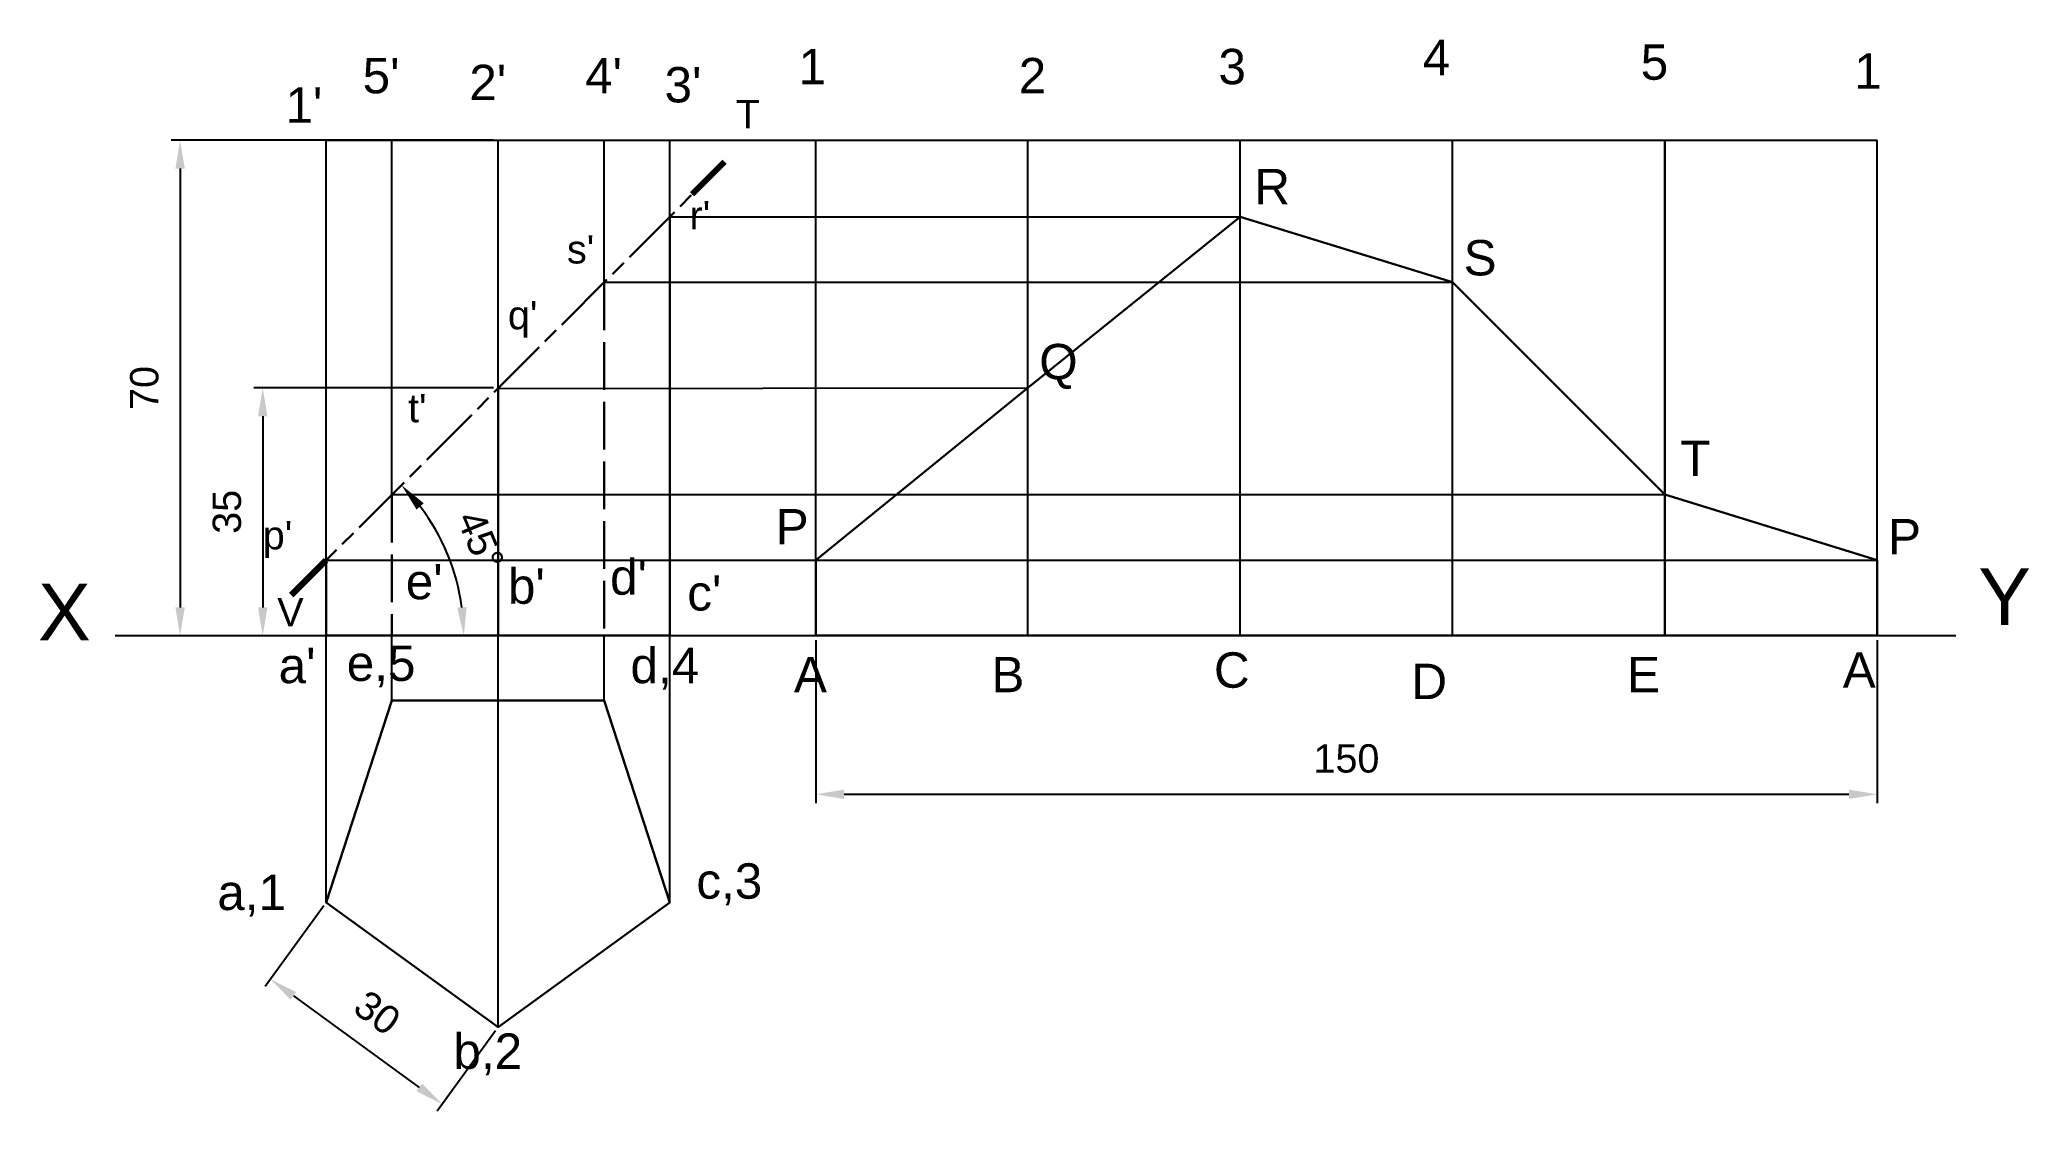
# Model space of a CAD drawing. Header units: millimetres. Extents: x 93 to 375, y 47 to 198.
import ezdxf

# ---------------------------------------------------------------- set-up
doc = ezdxf.new("R2010")
doc.units = ezdxf.units.MM
doc.header["$LTSCALE"] = 0.75
doc.header["$PDMODE"] = 34
doc.header["$PDSIZE"] = -3
doc.linetypes.add('ACAD_ISO02W100', pattern=[15, 12, -3])
doc.linetypes.add('ACAD_ISO08W100', pattern=[36, 24, -3, 6, -3])
doc.styles.get("Standard").update_dxf_attribs({"font": 'arial.ttf'})
doc.dimstyles.new('ISO-25', dxfattribs={"dimtxt": 4, "dimasz": 4, "dimexe": 1.25, "dimexo": 0.625, "dimgap": 3, "dimtad": 1, "dimtxsty": 'Standard', "dimcen": 4, "dimadec": 0, "dimazin": 0, "dimtfac": 1, "dimtmove": 0, "dimatfit": 3, "dimfxl": 1, "dimarcsym": 0})

# ---------------------------------------------------------------- blocks, each defined once
blk = doc.blocks.new('*D1')
at = {"color": 0, "lineweight": -2, "ltscale": 0.5, "transparency": 16777216}
for p, q in [((133.55, 75.51), (125.29, 64.14)), ((129.26, 62.8), (147.06, 49.87)), ((157.82, 57.87), (149.56, 46.5))]:
    blk.add_line(p, q, dxfattribs=at)
at = {"color": 0, "lineweight": 30, "ltscale": 0.5, "transparency": 16777216}
for points in [[(129.65, 63.34), (128.87, 62.26), (126.02, 65.15)], [(147.45, 50.41), (146.67, 49.33), (150.29, 47.52)]]:
    blk.add_solid(points, dxfattribs=at)
at = {"layer": 'Defpoints', "color": 0, "lineweight": 30, "ltscale": 0.5, "transparency": 16777216}
for p in [(133.92, 76.01), (158.19, 58.38), (150.29, 47.52)]:
    blk.add_point(p, dxfattribs=at)
at = {"color": 0, "ltscale": 0.5, "transparency": 16777216, "insert": (141.12, 60.41), "char_height": 4, "attachment_point": 5, "rotation": 324}
blk.add_mtext('30', dxfattribs=at)
blk = doc.blocks.new('*D2')
at = {"color": 0, "lineweight": -2, "ltscale": 0.5, "transparency": 16777216}
for p, q in [((157.56, 148.69), (123.68, 148.69)), ((124.93, 144.69), (124.93, 117.69)), ((157.56, 113.69), (123.68, 113.69))]:
    blk.add_line(p, q, dxfattribs=at)
at = {"color": 0, "lineweight": 30, "ltscale": 0.5, "transparency": 16777216}
for points in [[(124.27, 144.69), (125.6, 144.69), (124.93, 148.69)], [(124.27, 117.69), (125.6, 117.69), (124.93, 113.69)]]:
    blk.add_solid(points, dxfattribs=at)
at = {"layer": 'Defpoints', "color": 0, "lineweight": 30, "ltscale": 0.5, "transparency": 16777216}
for p in [(158.19, 148.69), (124.93, 113.69), (158.19, 113.69)]:
    blk.add_point(p, dxfattribs=at)
at = {"color": 0, "ltscale": 0.5, "transparency": 16777216, "insert": (119.89, 131.19), "char_height": 4, "attachment_point": 5, "rotation": 90}
blk.add_mtext('35', dxfattribs=at)
blk = doc.blocks.new('*D3')
at = {"color": 0, "lineweight": -2, "ltscale": 0.5, "transparency": 16777216}
for p, q in [((157.56, 183.69), (112.01, 183.69)), ((113.26, 179.69), (113.26, 117.69)), ((157.56, 113.69), (112.01, 113.69))]:
    blk.add_line(p, q, dxfattribs=at)
at = {"color": 0, "lineweight": 30, "ltscale": 0.5, "transparency": 16777216}
for points in [[(112.59, 179.69), (113.92, 179.69), (113.26, 183.69)], [(112.59, 117.69), (113.92, 117.69), (113.26, 113.69)]]:
    blk.add_solid(points, dxfattribs=at)
at = {"layer": 'Defpoints', "color": 0, "lineweight": 30, "ltscale": 0.5, "transparency": 16777216}
for p in [(158.19, 183.69), (113.26, 113.69), (158.19, 113.69)]:
    blk.add_point(p, dxfattribs=at)
at = {"color": 0, "ltscale": 0.5, "transparency": 16777216, "insert": (108.21, 148.69), "char_height": 4, "attachment_point": 5, "rotation": 90}
blk.add_mtext('70', dxfattribs=at)
blk = doc.blocks.new('*D4')
at = {"color": 0, "lineweight": -2, "ltscale": 0.5, "transparency": 16777216}
for p, q in [((203.08, 113.07), (203.08, 90.03)), ((353.08, 113.07), (353.08, 90.03)), ((207.08, 91.28), (349.08, 91.28))]:
    blk.add_line(p, q, dxfattribs=at)
at = {"color": 0, "lineweight": 30, "ltscale": 0.5, "transparency": 16777216}
for points in [[(207.08, 91.94), (207.08, 90.61), (203.08, 91.28)], [(349.08, 91.94), (349.08, 90.61), (353.08, 91.28)]]:
    blk.add_solid(points, dxfattribs=at)
at = {"layer": 'Defpoints', "color": 0, "lineweight": 30, "ltscale": 0.5, "transparency": 16777216}
for p in [(203.08, 113.69), (353.08, 113.69), (353.08, 91.28)]:
    blk.add_point(p, dxfattribs=at)
at = {"color": 0, "ltscale": 0.5, "transparency": 16777216, "insert": (278.08, 96.32), "char_height": 4, "attachment_point": 5}
blk.add_mtext('150', dxfattribs=at)
blk = doc.blocks.new('*D5')
at = {"color": 0, "lineweight": -2, "ltscale": 0.5, "transparency": 16777216}
blk.add_arc((123.26, 113.69), 30.09, 7.6222, 37.3778, dxfattribs=at)
at = {"color": 0, "lineweight": 30, "ltscale": 0.5, "transparency": 16777216}
for points in [[(146.67, 131.52), (147.68, 132.4), (144.54, 134.97)], [(153.75, 117.73), (152.42, 117.64), (153.35, 113.69)]]:
    blk.add_solid(points, dxfattribs=at)
at = {"layer": 'Defpoints', "color": 0, "lineweight": 30, "ltscale": 0.5, "transparency": 16777216}
for p in [(190.21, 180.64), (152.33, 121.48), (129.01, 119.45), (133.92, 113.69), (182.46, 113.69)]:
    blk.add_point(p, dxfattribs=at)
at = {"color": 0, "ltscale": 0.5, "transparency": 16777216, "insert": (155.71, 127.14), "char_height": 4, "attachment_point": 5, "rotation": 292.5}
blk.add_mtext('45°', dxfattribs=at)

msp = doc.modelspace()

# ---------------------------------------------------------------- linework, layer by layer
at = {"color": 18, "true_color": 0x000000}
for p, q in [((133.918, 76.014), (133.918, 183.695)), ((133.918, 113.695), (133.918, 183.695)), ((143.189, 133.621), (143.189, 183.695)), ((158.189, 58.38), (158.189, 183.695)), ((158.189, 113.695), (158.189, 183.695)), ((173.189, 163.621), (173.189, 183.695)), ((182.459, 76.014), (182.459, 183.695)), ((182.459, 113.695), (182.459, 183.695)), ((104.081, 113.695), (364.177, 113.695)), ((143.189, 104.546), (143.189, 113.695)), ((173.189, 104.546), (173.189, 113.695))]:
    msp.add_line(p, q, dxfattribs=at)
at = {"color": 18, "ltscale": 0.5, "true_color": 0x000000}
for p, q in [((133.918, 183.695), (182.459, 183.695)), ((182.459, 183.695), (203.075, 183.695)), ((203.075, 113.695), (203.075, 183.695)), ((203.075, 183.695), (353.075, 183.695)), ((233.075, 113.695), (233.075, 183.695)), ((263.075, 113.695), (263.075, 183.695)), ((293.075, 113.695), (293.075, 183.695)), ((323.075, 113.695), (323.075, 183.695)), ((323.075, 183.695), (323.075, 113.695)), ((353.075, 113.695), (353.075, 183.695)), ((182.459, 172.892), (182.459, 172.892)), ((182.459, 172.892), (263.075, 172.892)), ((173.189, 163.621), (173.189, 163.621)), ((173.189, 163.621), (293.075, 163.621)), ((158.189, 148.621), (233.075, 148.695)), ((143.189, 133.621), (323.075, 133.621)), ((133.918, 124.351), (353.075, 124.351)), ((133.918, 113.695), (182.459, 113.695)), ((203.075, 113.695), (353.075, 113.695))]:
    msp.add_line(p, q, dxfattribs=at)
at = {"color": 18, "linetype": 'ACAD_ISO02W100', "ltscale": 0.5, "true_color": 0x000000}
for p, q in [((143.189, 133.621), (143.189, 183.695)), ((173.189, 163.621), (173.189, 183.695))]:
    msp.add_line(p, q, dxfattribs=at)
at = {"color": 18, "linetype": 'ACAD_ISO08W100', "lineweight": 30, "ltscale": 0.5, "true_color": 0x000000}
msp.add_line((129.015, 119.447), (190.206, 180.639), dxfattribs=at)
at = {"color": 18, "linetype": 'ACAD_ISO08W100', "lineweight": 25, "ltscale": 0.75, "true_color": 0x000000}
msp.add_line((185.617, 176.05), (190.206, 180.639), dxfattribs=at)
at = {"color": 18, "linetype": 'ACAD_ISO08W100', "lineweight": 80, "ltscale": 0.75, "true_color": 0x000000}
msp.add_line((190.206, 180.639), (185.617, 176.05), dxfattribs=at)
at = {"color": 18, "lineweight": 30, "ltscale": 0.75, "true_color": 0x000000}
for p, q in [((182.459, 113.695), (182.459, 172.892)), ((158.189, 148.621), (158.223, 113.695)), ((133.918, 124.351), (133.918, 113.695)), ((133.918, 113.695), (182.459, 113.695))]:
    msp.add_line(p, q, dxfattribs=at)
at = {"color": 18, "lineweight": 30, "ltscale": 0.5, "true_color": 0x000000}
for p, q in [((233.075, 148.695), (263.075, 172.892)), ((263.075, 172.892), (293.075, 163.621)), ((293.075, 163.621), (323.075, 133.621)), ((203.075, 124.351), (233.075, 148.695)), ((323.075, 133.621), (353.075, 124.351)), ((203.075, 113.695), (203.075, 124.351)), ((353.075, 124.351), (353.075, 113.695)), ((353.075, 113.695), (203.075, 113.695))]:
    msp.add_line(p, q, dxfattribs=at)
at = {"color": 18, "linetype": 'ACAD_ISO02W100', "lineweight": 30, "ltscale": 0.75, "true_color": 0x000000}
for p, q in [((173.189, 163.621), (173.189, 113.695)), ((143.189, 133.621), (143.189, 113.695))]:
    msp.add_line(p, q, dxfattribs=at)
at = {"color": 18, "linetype": 'ACAD_ISO08W100', "lineweight": 90, "ltscale": 0.75, "true_color": 0x000000}
msp.add_line((129.015, 119.447), (133.918, 124.351), dxfattribs=at)
at = {"color": 18, "lineweight": 30, "true_color": 0x000000}
msp.add_lwpolyline([(173.189, 104.546), (143.189, 104.546), (133.918, 76.014), (158.189, 58.38), (182.459, 76.014)], close=True, dxfattribs=at)

# ---------------------------------------------------------------- texts
at = {"color": 18, "ltscale": 0.5, "true_color": 0x000000}
for s, height, p in [('4', 5, (288.867, 192.884)), ('5', 5, (319.664, 192.243)), ("5'", 5, (139.049, 190.32)), ("2'", 5, (154.127, 189.359)), ("4'", 5, (170.488, 190.32)), ("3'", 5, (181.717, 189.038)), ('1', 5, (200.644, 191.602)), ('2', 5, (231.763, 190.32)), ('3', 5, (259.994, 191.602)), ('1', 5, (349.82, 190.961)), ("1'", 5, (128.142, 186.153)), ('R', 5, (265.055, 174.647)), ("r'", 4, (185.246, 171.088)), ("s'", 4, (167.922, 166.28)), ('S', 5, (294.642, 164.592)), ("q'", 4, (159.581, 156.984)), ('Q', 5, (234.662, 149.911)), ("t'", 4, (145.465, 143.842)), ('T', 5, (325.236, 136.236)), ("p'", 4, (124.934, 125.892)), ('P', 5, (197.427, 126.583)), ('P', 5, (354.622, 125.176)), ("e'", 5, (145.145, 118.84)), ("d'", 5, (174.017, 119.481)), ("b'", 5, (159.581, 118.199)), ("c'", 5, (184.925, 117.238)), ("a'", 5, (127.179, 106.981)), ('e,5', 5, (136.804, 107.301)), ('d,4', 5, (176.905, 106.981)), ('A', 5, (200.003, 105.698)), ('B', 5, (227.913, 105.698)), ('C', 5, (259.352, 106.339)), ('D', 5, (287.263, 104.737)), ('E', 5, (317.739, 105.698)), ('A', 5, (348.216, 106.339)), ('c,3', 5, (186.208, 76.53)), ('a,1', 5, (118.517, 74.927)), ('b,2', 5, (151.882, 52.489))]:
    msp.add_text(s, height=height, dxfattribs=at).set_placement(p)
at = {"color": 18, "linetype": 'ACAD_ISO02W100', "lineweight": 30, "ltscale": 0.75, "true_color": 0x000000}
for s, height, p in [('T', 4, (191.768, 185.391)), ('X', 8, (93.176, 113.036)), ('Y', 8, (367.357, 115.215)), ('V', 4, (126.985, 114.997))]:
    msp.add_text(s, height=height, dxfattribs=at).set_placement(p)

# ---------------------------------------------------------------- dimensions: what is measured, and where the dimension line sits
at = {"color": 18, "ltscale": 0.5, "true_color": 0x000000}
for base, p1, picture, middle in [((113.256, 113.695), (158.189, 183.695), '*D3', (108.214, 148.695)), ((124.934, 113.695), (158.189, 148.695), '*D2', (119.89, 131.195))]:
    dim = msp.add_linear_dim(base=base, p1=p1, p2=(158.189, 113.695), angle=90, dimstyle='ISO-25', dxfattribs=at)
    dim.commit()
    dim.dimension.update_dxf_attribs({"geometry": picture, "text_midpoint": middle})
dim = msp.add_angular_dim_2l(base=(152.327, 121.483), line1=((133.918, 113.695), (182.459, 113.695)), line2=((129.015, 119.447), (190.206, 180.639)), dimstyle='ISO-25', dxfattribs=at)
dim.commit()
dim.dimension.update_dxf_attribs({"geometry": '*D5', "text_midpoint": (155.713, 127.136)})
dim = msp.add_linear_dim(base=(353.075, 91.277), p1=(203.075, 113.695), p2=(353.075, 113.695), dimstyle='ISO-25', dxfattribs=at)
dim.commit()
dim.dimension.update_dxf_attribs({"geometry": '*D4', "text_midpoint": (278.075, 96.32)})
dim = msp.add_aligned_dim(p1=(133.918, 76.014), p2=(158.189, 58.38), distance=-13.43, dimstyle='ISO-25', dxfattribs=at)
dim.commit()
dim.dimension.update_dxf_attribs({"geometry": '*D1', "text_midpoint": (141.124, 60.412)})

doc.saveas('drawing.dxf')
